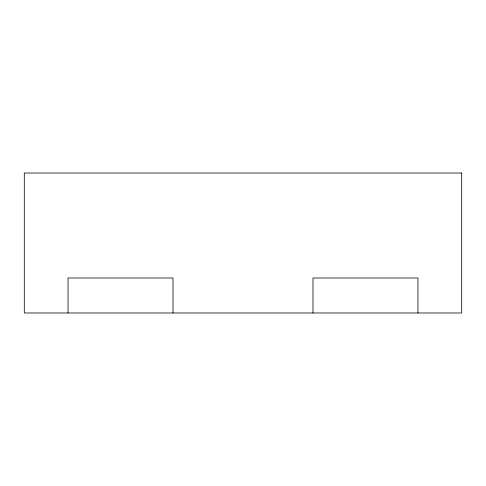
<?xml version="1.0" encoding="UTF-8"?>
<svg xmlns="http://www.w3.org/2000/svg" width="486" height="486" viewBox="0 0 486 486"><rect width="100%" height="100%" fill="white"/><g stroke="black" fill="none" stroke-linecap="round" stroke-linejoin="round"><path stroke-width="0.73" d="M417.96 312.984L417.96 277.992L312.984 277.992L312.984 312.984M173.016 312.984L173.016 277.992L68.04 277.992L68.04 312.984M461.7 173.016L24.3 173.016L24.3 312.984L461.7 312.984L461.7 173.016"/></g></svg>
